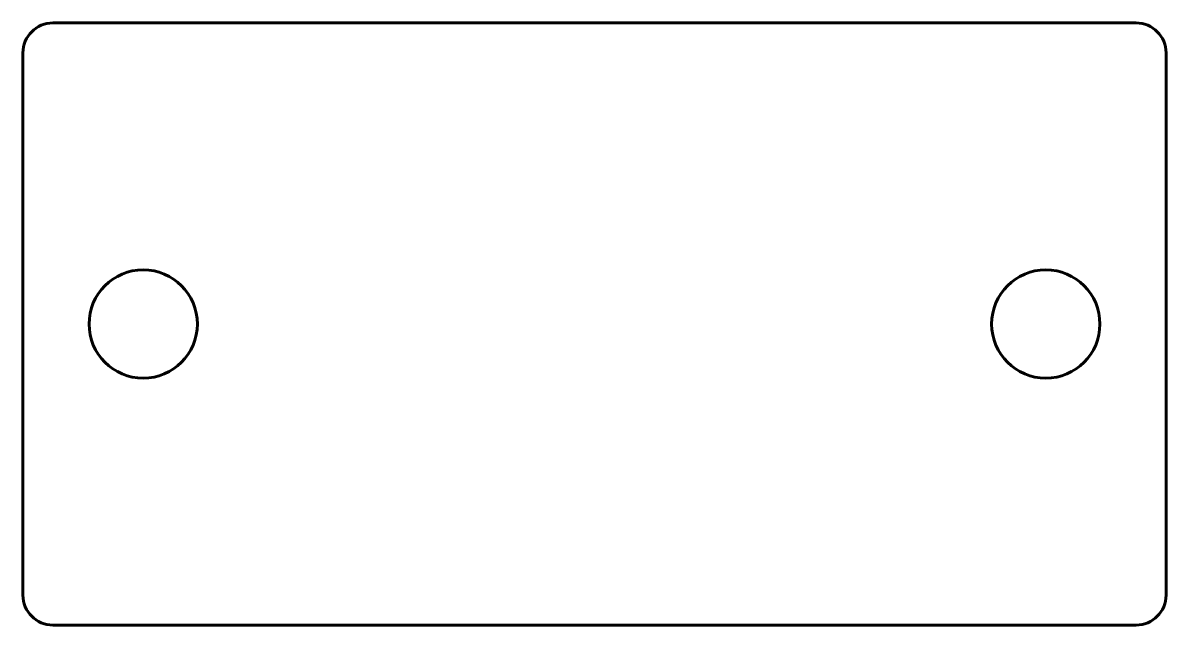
# Model space of a CAD drawing. Header units: millimetres. Extents: x 0 to 190, y 0 to 100.
import ezdxf

# ---------------------------------------------------------------- set-up
doc = ezdxf.new("R2010")
doc.units = ezdxf.units.MM
doc.linetypes.add('K5LT32770', pattern=[0])

msp = doc.modelspace()

# ---------------------------------------------------------------- linework, layer by layer
at = {"color": 150, "linetype": 'K5LT32770', "lineweight": 60, "true_color": 0x0080ff}
for p, q in [((185, 100), (5, 100)), ((0, 95), (0, 5)), ((190, 5), (190, 95)), ((5, 0), (185, 0))]:
    msp.add_line(p, q, dxfattribs=at)
for centre in [(20, 50), (170, 50)]:
    msp.add_circle(centre, 9, dxfattribs=at)
for centre, start, end in [((5, 95), 90, 180), ((185, 95), 0, 90), ((5, 5), 180, 270), ((185, 5), 270, 0)]:
    msp.add_arc(centre, 5, start, end, dxfattribs=at)

doc.saveas('drawing.dxf')
